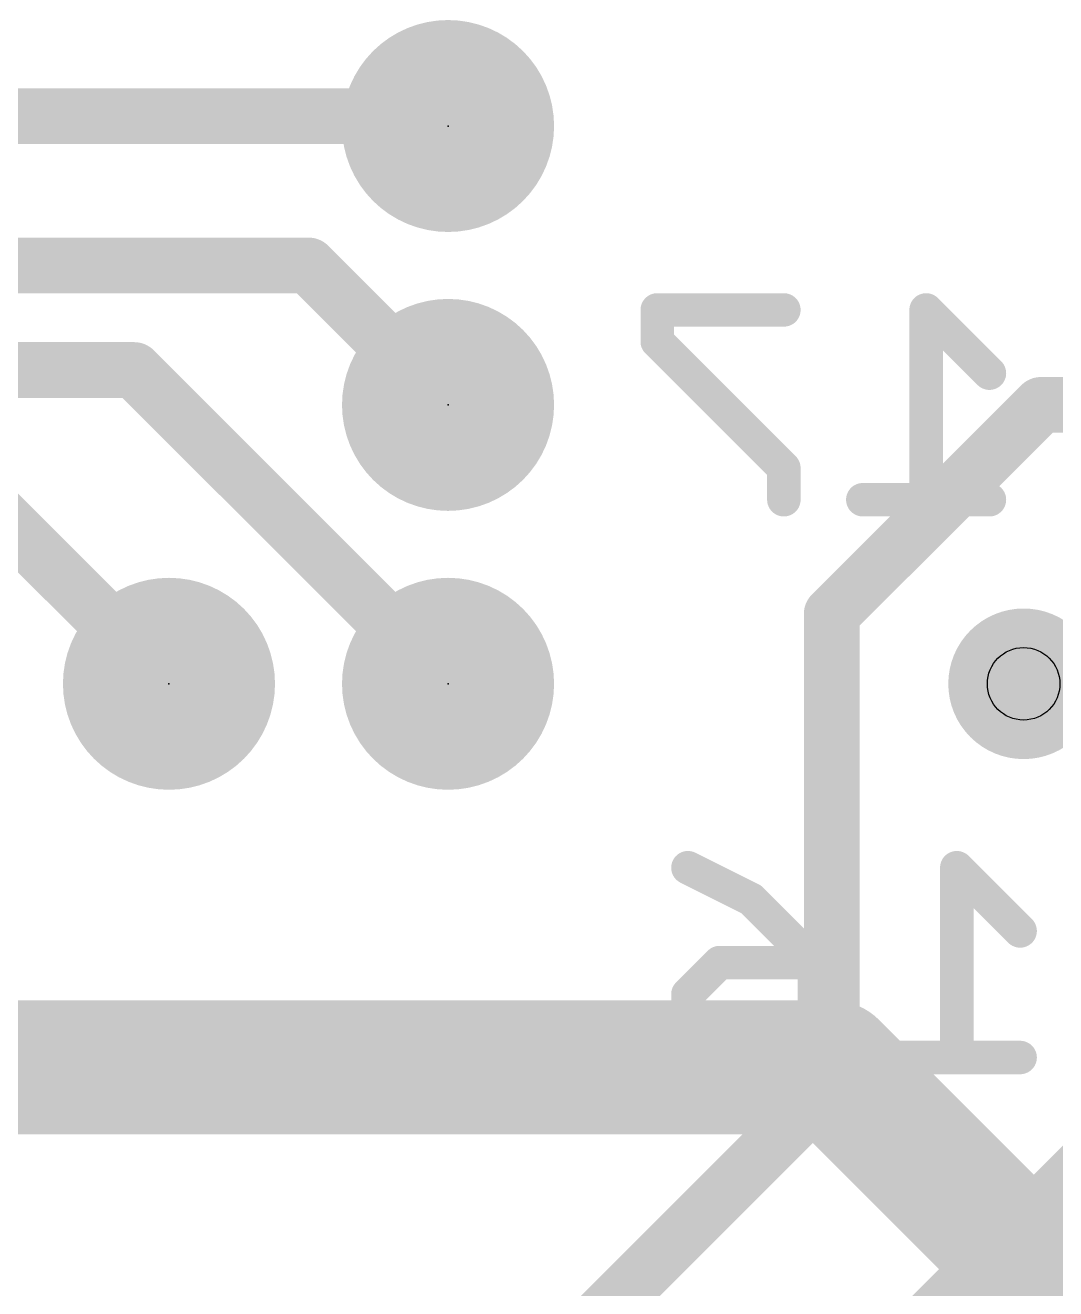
# Model space of a CAD drawing. Extents: x -44 to 63, y -21 to 59.
# Drawn here: x 15.86 to 20.55, y 12.49 to 18.24 of the extents above; entities that cross this region are included whole.
import ezdxf

# ---------------------------------------------------------------- set-up
doc = ezdxf.new("R2010")
doc.units = 0
for name, color, linetype in [('1', 12, 'CONTINUOUS'), ('16', 132, 'CONTINUOUS'), ('18', 110, 'CONTINUOUS'), ('22', 40, 'CONTINUOUS'), ('23', 53, 'CONTINUOUS'), ('29', 253, 'CONTINUOUS'), ('44', 253, 'CONTINUOUS')]:
    doc.layers.add(name, color=color, linetype=linetype)

# ---------------------------------------------------------------- blocks, each defined once
blk = doc.blocks.new('PIE')
at = {"const_width": 0.5}
blk.add_lwpolyline([(0, -0.25, 1), (0, 0.25, 1), (0, -0.25)], format="xyb", dxfattribs=at)
blk = doc.blocks.new('ROUNDV')
at = {"const_width": 0.5}
blk.add_lwpolyline([(0, -0.25, 1), (0, 0.25, 1), (0, -0.25)], format="xyb", dxfattribs=at)

msp = doc.modelspace()

# ---------------------------------------------------------------- linework, layer by layer
at = {"layer": '1'}
for points, const_width in [([(14.205, 17.825), (17.735, 17.825)], 0.254), ([(17.735, 17.825), (17.78, 17.78)], 0.254), ([(13.8906, 17.145), (17.145, 17.145)], 0.254), ([(17.145, 17.145), (17.78, 16.51)], 0.254), ([(13.6525, 16.6687), (16.3513, 16.6687)], 0.254), ([(16.3513, 16.6687), (17.78, 15.24)], 0.254), ([(15.5575, 16.1925), (16.51, 15.24)], 0.254), ([(19.5263, 13.4938), (14.9225, 13.4938)], 0.6096), ([(21.59, 11.43), (19.5263, 13.4938)], 0.6096)]:
    msp.add_lwpolyline(points, dxfattribs=dict(at, const_width=const_width))
for points, const_width in [([(17.7799, 17.8699, 1), (17.6901, 17.7801)], 0.127), ([(17.735, 17.7615, 1), (17.735, 17.8885)], 0.127), ([(17.7351, 17.7351, 1), (17.8249, 17.8249)], 0.127), ([(17.1899, 17.1899, 1), (17.1001, 17.1001)], 0.127), ([(17.145, 17.0815, 1), (17.145, 17.2085)], 0.127), ([(16.3962, 16.7137, 1), (16.3063, 16.6238)], 0.127), ([(16.3513, 16.6052, 1), (16.3513, 16.7323)], 0.127), ([(17.7351, 16.4651, 1), (17.8249, 16.5549)], 0.127), ([(16.4651, 15.1951, 1), (16.5549, 15.2849)], 0.127), ([(17.7351, 15.1951, 1), (17.8249, 15.2849)], 0.127), ([(19.634, 13.6015, 1), (19.4185, 13.386)], 0.3048), ([(19.5263, 13.3414, 1), (19.5263, 13.6462)], 0.3048)]:
    msp.add_lwpolyline(points, format="xyb", dxfattribs=dict(at, const_width=const_width))
at = {"layer": '16', "const_width": 0.254}
for points in [[(20.4788, 16.51), (19.5263, 15.5575)], [(21.59, 16.51), (20.4788, 16.51)], [(19.5263, 15.5575), (19.5263, 13.4144)], [(21.59, 13.97), (11.43, 3.81)], [(19.5263, 13.4144), (9.8028, 3.6909)]]:
    msp.add_lwpolyline(points, dxfattribs=at)
at = {"layer": '16', "const_width": 0.127}
for points in [[(20.4788, 16.5735, 1), (20.4788, 16.4465)], [(20.5237, 16.4651, 1), (20.4338, 16.5549)], [(19.5898, 15.5575, 1), (19.4627, 15.5575)], [(19.4813, 15.6024, 1), (19.5712, 15.5126)], [(19.5712, 13.3695, 1), (19.4813, 13.4593)], [(19.4627, 13.4144, 1), (19.5898, 13.4144)]]:
    msp.add_lwpolyline(points, format="xyb", dxfattribs=at)
at = {"layer": '22', "const_width": 0.1524}
for points in [[(19.3083, 16.9425), (18.7321, 16.9425)], [(18.7321, 16.9425), (18.7321, 16.7985)], [(20.2438, 16.6544), (19.9557, 16.9425)], [(19.9557, 16.9425), (19.9557, 16.0782)], [(18.7321, 16.7985), (19.3083, 16.2223)], [(19.3083, 16.2223), (19.3083, 16.0782)], [(20.2438, 16.0782), (19.6676, 16.0782)], [(18.8718, 14.4025), (19.1599, 14.2585)], [(20.3835, 14.1144), (20.0954, 14.4025)], [(20.0954, 14.4025), (20.0954, 13.5382)], [(19.1599, 14.2585), (19.448, 13.9704)], [(18.8718, 13.8263), (19.0158, 13.9704)], [(19.0158, 13.9704), (19.448, 13.9704)], [(19.448, 13.9704), (19.448, 13.6823)], [(18.8718, 13.6823), (18.8718, 13.8263)], [(19.0158, 13.5382), (18.8718, 13.6823)], [(19.448, 13.6823), (19.3039, 13.5382)], [(19.3039, 13.5382), (19.0158, 13.5382)], [(20.3835, 13.5382), (19.8073, 13.5382)]]:
    msp.add_lwpolyline(points, dxfattribs=at)
at = {"layer": '22', "const_width": 0.0762}
for points in [[(18.7321, 16.9806, 1), (18.7321, 16.9044)], [(18.7702, 16.9425, 1), (18.694, 16.9425)], [(19.3083, 16.9044, 1), (19.3083, 16.9806)], [(19.9826, 16.9695, 1), (19.9287, 16.9156)], [(19.9938, 16.9425, 1), (19.9176, 16.9425)], [(18.759, 16.8254, 1), (18.7051, 16.7715)], [(18.694, 16.7985, 1), (18.7702, 16.7985)], [(20.2169, 16.6275, 1), (20.2707, 16.6814)], [(19.3464, 16.2223, 1), (19.2702, 16.2223)], [(19.2813, 16.1953, 1), (19.3352, 16.2492)], [(19.2702, 16.0782, 1), (19.3464, 16.0782)], [(19.6676, 16.1163, 1), (19.6676, 16.0401)], [(19.9176, 16.0782, 1), (19.9938, 16.0782)], [(20.2438, 16.0401, 1), (20.2438, 16.1163)], [(18.8888, 14.4366, 1), (18.8547, 14.3685)], [(20.1223, 14.4295, 1), (20.0684, 14.3756)], [(20.1335, 14.4025, 1), (20.0573, 14.4025)], [(19.1868, 14.2854, 1), (19.1329, 14.2315)], [(19.1428, 14.2244, 1), (19.1769, 14.2926)], [(20.3566, 14.0875, 1), (20.4104, 14.1414)], [(19.0158, 14.0085, 1), (19.0158, 13.9323)], [(19.0428, 13.9434, 1), (18.9889, 13.9973)], [(19.4861, 13.9704, 1), (19.4099, 13.9704)], [(19.448, 13.9323, 1), (19.448, 14.0085)], [(19.421, 13.9434, 1), (19.4749, 13.9973)], [(18.8448, 13.8533, 1), (18.8987, 13.7994)], [(18.9099, 13.8263, 1), (18.8337, 13.8263)], [(18.8987, 13.7092, 1), (18.8448, 13.6553)], [(19.4749, 13.6553, 1), (19.421, 13.7092)], [(18.8337, 13.6823, 1), (18.9099, 13.6823)], [(19.4099, 13.6823, 1), (19.4861, 13.6823)], [(19.0158, 13.5763, 1), (19.0158, 13.5001)], [(18.9889, 13.5113, 1), (19.0428, 13.5651)], [(19.277, 13.5651, 1), (19.3309, 13.5113)], [(19.3039, 13.5001, 1), (19.3039, 13.5763)], [(19.8073, 13.5763, 1), (19.8073, 13.5001)], [(20.3835, 13.5001, 1), (20.3835, 13.5763)], [(20.0573, 13.5382, 1), (20.1335, 13.5382)]]:
    msp.add_lwpolyline(points, format="xyb", dxfattribs=at)
at = {"layer": '23'}
for p in [(17.78, 17.78), (17.78, 16.51), (16.51, 15.24), (17.78, 15.24)]:
    msp.add_point(p, dxfattribs=at)
at = {"layer": '44'}
msp.add_circle((20.3994, 15.24), 0.1651, dxfattribs=at)

# ---------------------------------------------------------------- block references
at = {"layer": '1', "xscale": 0.762, "yscale": 0.762}
for p in [(17.78, 17.78), (17.78, 16.51), (16.51, 15.24), (17.78, 15.24)]:
    msp.add_blockref('PIE', p, dxfattribs=at)
at = {"layer": '18', "xscale": 0.6858, "yscale": 0.6858}
msp.add_blockref('ROUNDV', (20.3994, 15.24), dxfattribs=at)
msp.add_blockref('ROUNDV', (20.3994, 15.24), dxfattribs=at)
at = {"layer": '29', "xscale": 0.9652, "yscale": 0.9652}
for p in [(17.78, 17.78), (17.78, 16.51), (16.51, 15.24), (17.78, 15.24)]:
    msp.add_blockref('PIE', p, dxfattribs=at)

doc.saveas('drawing.dxf')
